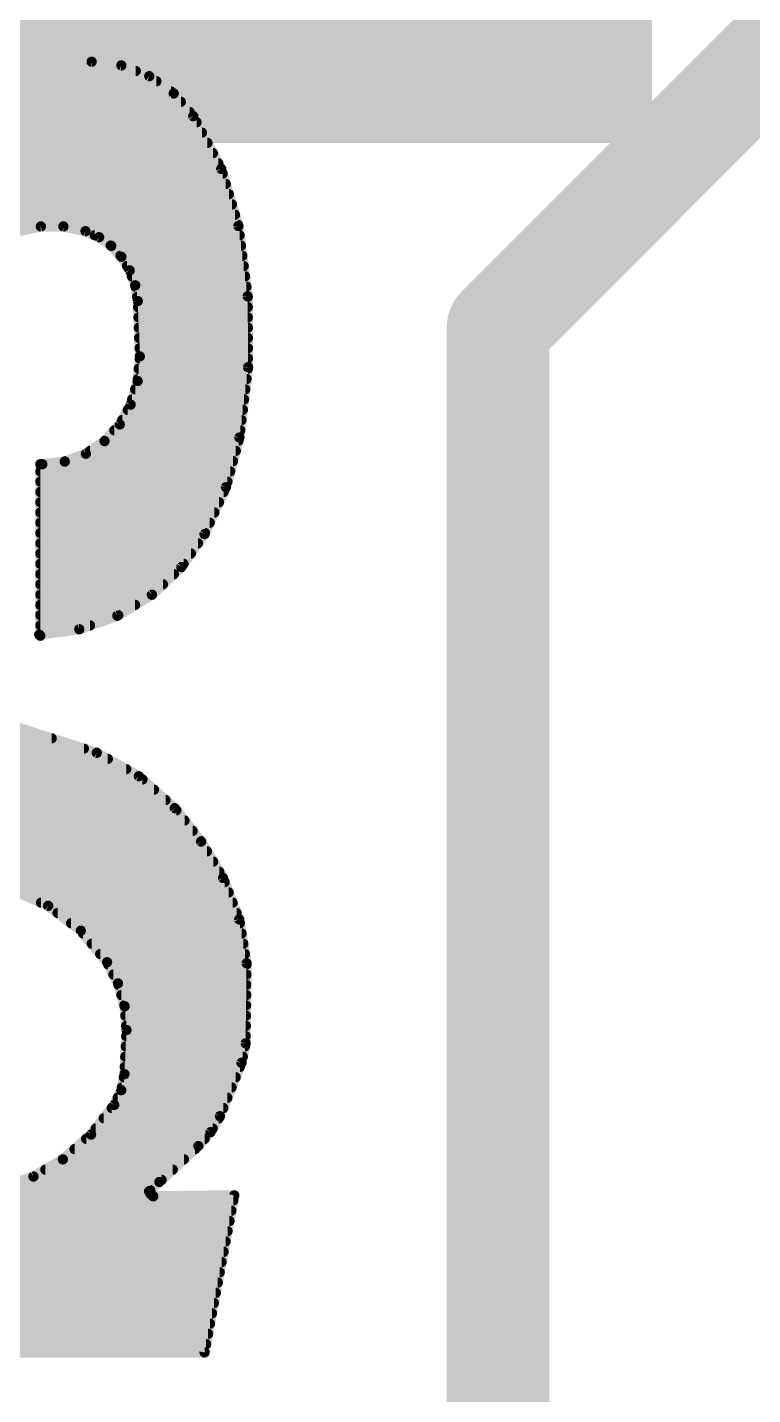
# Model space of a CAD drawing. Extents: x 0 to 108, y -13 to 32.
# Drawn here: x 15.345 to 17.14, y 7.267 to 10.649 of the extents above; entities that cross this region are included whole.
import ezdxf

# ---------------------------------------------------------------- set-up
doc = ezdxf.new("R2010")
doc.units = 0
for name, color, linetype in [('1', 12, 'CONTINUOUS'), ('16', 132, 'CONTINUOUS'), ('22', 40, 'CONTINUOUS'), ('29', 253, 'CONTINUOUS'), ('31', 253, 'CONTINUOUS'), ('51', 53, 'CONTINUOUS')]:
    doc.layers.add(name, color=color, linetype=linetype)

# ---------------------------------------------------------------- blocks, each defined once
blk = doc.blocks.new('RECT')
blk.add_solid([(-0.5, -0.5), (0.5, -0.5), (-0.5, 0.5), (0.5, 0.5)])

msp = doc.modelspace()

# ---------------------------------------------------------------- linework, layer by layer
at = {"layer": '16', "const_width": 0.254}
for points in [[(16.51, 9.906), (18.923, 12.319)], [(16.51, 1.27), (16.51, 9.906)]]:
    msp.add_lwpolyline(points, dxfattribs=at)
at = {"layer": '16', "const_width": 0.127}
for points in [[(16.5735, 9.906, 1), (16.4465, 9.906)], [(16.4651, 9.9509, 1), (16.5549, 9.8611)]]:
    msp.add_lwpolyline(points, format="xyb", dxfattribs=at)
at = {"layer": '22', "const_width": 0.0254}
for points in [[(15.0216, 10.5639), (15.5042, 10.5639)], [(15.0216, 10.541), (15.6134, 10.541)], [(15.5042, 10.5639), (15.5777, 10.5548)], [(15.5777, 10.5548), (15.6468, 10.5281)], [(15.0216, 10.5156), (15.6645, 10.5156)], [(15.6468, 10.5281), (15.7073, 10.4854)], [(15.0216, 10.4902), (15.7005, 10.4902)], [(15.7073, 10.4854), (15.7556, 10.4292)], [(15.0216, 10.4648), (15.725, 10.4648)], [(15.0216, 10.4394), (15.7468, 10.4394)], [(15.0216, 10.414), (15.7637, 10.414)], [(15.7556, 10.4292), (15.8249, 10.2989)], [(15.0216, 10.3886), (15.7772, 10.3886)], [(15.0216, 10.3632), (15.7907, 10.3632)], [(15.0216, 10.3378), (15.8042, 10.3378)], [(15.0216, 10.3124), (15.8177, 10.3124)], [(15.0216, 10.287), (15.8285, 10.287)], [(15.8249, 10.2989), (15.8674, 10.1575)], [(15.0216, 10.2616), (15.8361, 10.2616)], [(15.0216, 10.2362), (15.8437, 10.2362)], [(15.0216, 10.2108), (15.8514, 10.2108)], [(15.0216, 10.1854), (15.859, 10.1854)], [(15.0216, 10.16), (15.8666, 10.16)], [(15.3784, 10.1565), (15.3238, 10.1448)], [(15.4343, 10.1565), (15.3784, 10.1565)], [(15.4889, 10.1448), (15.4343, 10.1565)], [(15.5227, 10.1298), (15.4889, 10.1448)], [(15.5119, 10.1346), (15.8704, 10.1346)], [(15.8674, 10.1575), (15.8904, 9.9836)], [(15.5527, 10.1084), (15.5227, 10.1298)], [(15.5515, 10.1092), (15.8738, 10.1092)], [(15.5778, 10.0813), (15.5527, 10.1084)], [(15.5755, 10.0838), (15.8771, 10.0838)], [(15.5984, 10.0477), (15.5778, 10.0813)], [(15.5918, 10.0584), (15.8805, 10.0584)], [(15.6121, 10.0108), (15.5984, 10.0477)], [(15.6038, 10.033), (15.8839, 10.033)], [(15.6185, 9.972), (15.6121, 10.0108)], [(15.6126, 10.0076), (15.8872, 10.0076)], [(15.6168, 9.9822), (15.8904, 9.9822)], [(15.6235, 9.8349), (15.6185, 9.972)], [(15.8904, 9.9836), (15.8912, 9.8083)], [(15.6191, 9.9568), (15.8905, 9.9568)], [(15.62, 9.9314), (15.8906, 9.9314)], [(15.6209, 9.906), (15.8908, 9.906)], [(15.6218, 9.8806), (15.8909, 9.8806)], [(15.618, 9.7741), (15.6235, 9.8349)], [(15.6228, 9.8552), (15.891, 9.8552)], [(15.6207, 9.8044), (15.8908, 9.8044)], [(15.623, 9.8298), (15.8911, 9.8298)], [(15.8912, 9.8083), (15.8699, 9.6342)], [(15.6007, 9.7155), (15.618, 9.7741)], [(15.6184, 9.779), (15.8876, 9.779)], [(15.6119, 9.7536), (15.8845, 9.7536)], [(15.5738, 9.6666), (15.6007, 9.7155)], [(15.5937, 9.7028), (15.8783, 9.7028)], [(15.6044, 9.7282), (15.8814, 9.7282)], [(15.5362, 9.6254), (15.5738, 9.6666)], [(15.5798, 9.6774), (15.8752, 9.6774)], [(15.5605, 9.652), (15.8721, 9.652)], [(15.8699, 9.6342), (15.8365, 9.5113)], [(15.4376, 9.5748), (15.4899, 9.5942)], [(15.4899, 9.5942), (15.5362, 9.6254)], [(15.5003, 9.6012), (15.8609, 9.6012)], [(15.5373, 9.6266), (15.8678, 9.6266)], [(15.3772, 9.144), (15.3772, 9.5682)], [(15.3772, 9.5682), (15.3822, 9.5682)], [(15.3822, 9.5682), (15.4376, 9.5748)], [(15.4404, 9.5758), (15.854, 9.5758)], [(15.3772, 9.5504), (15.8471, 9.5504)], [(15.3772, 9.525), (15.8402, 9.525)], [(15.3772, 9.4996), (15.8311, 9.4996)], [(15.8365, 9.5113), (15.7836, 9.3955)], [(15.3772, 9.4742), (15.8195, 9.4742)], [(15.3772, 9.4488), (15.8079, 9.4488)], [(15.3772, 9.4234), (15.7963, 9.4234)], [(15.3772, 9.398), (15.7847, 9.398)], [(15.7836, 9.3955), (15.7261, 9.3137)], [(15.3772, 9.3726), (15.7675, 9.3726)], [(15.3772, 9.3472), (15.7497, 9.3472)], [(15.3772, 9.3218), (15.7318, 9.3218)], [(15.3772, 9.2964), (15.7076, 9.2964)], [(15.7261, 9.3137), (15.6532, 9.2454)], [(15.3772, 9.271), (15.6805, 9.271)], [(15.3772, 9.2456), (15.6534, 9.2456)], [(15.6532, 9.2454), (15.5678, 9.1934)], [(15.3772, 9.2202), (15.6118, 9.2202)], [(15.3772, 9.1948), (15.57, 9.1948)], [(15.5678, 9.1934), (15.4736, 9.16)], [(15.4736, 9.16), (15.3746, 9.1465)], [(15.3772, 9.1694), (15.5001, 9.1694)], [(15.3746, 9.1465), (15.3772, 9.144)], [(15.5169, 8.8544), (15.3056, 8.9218)], [(14.689, 8.89), (15.4053, 8.89)], [(14.6296, 8.8646), (15.4849, 8.8646)], [(15.6209, 8.7964), (15.5169, 8.8544)], [(14.5793, 8.8392), (15.5442, 8.8392)], [(14.5013, 8.7884), (15.6299, 8.7884)], [(14.5403, 8.8138), (15.5897, 8.8138)], [(15.7099, 8.7173), (15.6209, 8.7964)], [(14.467, 8.763), (15.6585, 8.763)], [(14.4398, 8.7376), (15.6871, 8.7376)], [(15.7752, 8.6348), (15.7099, 8.7173)], [(14.3916, 8.6868), (15.7341, 8.6868)], [(14.4125, 8.7122), (15.7139, 8.7122)], [(14.3723, 8.6614), (15.7542, 8.6614)], [(14.353, 8.636), (15.7743, 8.636)], [(15.8293, 8.5446), (15.7752, 8.6348)], [(14.3252, 8.5852), (15.805, 8.5852)], [(14.3384, 8.6106), (15.7897, 8.6106)], [(14.312, 8.5598), (15.8202, 8.5598)], [(15.2171, 8.5344), (15.8333, 8.5344)], [(15.304, 8.5174), (15.3966, 8.4758)], [(15.8693, 8.4422), (15.8293, 8.5446)], [(15.3226, 8.509), (15.8432, 8.509)], [(15.3792, 8.4836), (15.8531, 8.4836)], [(15.3966, 8.4758), (15.4774, 8.4144)], [(15.4198, 8.4582), (15.8631, 8.4582)], [(15.4532, 8.4328), (15.8709, 8.4328)], [(15.4774, 8.4144), (15.5423, 8.3363)], [(15.8877, 8.3337), (15.8693, 8.4422)], [(15.4832, 8.4074), (15.8752, 8.4074)], [(15.5043, 8.382), (15.8795, 8.382)], [(15.5254, 8.3566), (15.8838, 8.3566)], [(15.5423, 8.3363), (15.5695, 8.284)], [(15.545, 8.3312), (15.8877, 8.3312)], [(15.8852, 8.1356), (15.8877, 8.3337)], [(15.5581, 8.3058), (15.8873, 8.3058)], [(15.5695, 8.284), (15.5858, 8.2274)], [(15.5705, 8.2804), (15.887, 8.2804)], [(15.5778, 8.255), (15.8867, 8.255)], [(15.5851, 8.2296), (15.8864, 8.2296)], [(15.5858, 8.2274), (15.5905, 8.1686)], [(15.5876, 8.2042), (15.8861, 8.2042)], [(15.5897, 8.1788), (15.8857, 8.1788)], [(15.5905, 8.1686), (15.5854, 8.0594)], [(15.5898, 8.1534), (15.8854, 8.1534)], [(15.5886, 8.128), (15.8836, 8.128)], [(15.875, 8.0874), (15.8852, 8.1356)], [(15.5862, 8.0772), (15.8709, 8.0772)], [(15.5874, 8.1026), (15.8782, 8.1026)], [(15.8217, 7.9553), (15.875, 8.0874)], [(15.5854, 8.0594), (15.5775, 8.0197)], [(15.5839, 8.0518), (15.8606, 8.0518)], [(15.5775, 8.0197), (15.56, 7.9832)], [(15.5788, 8.0264), (15.8504, 8.0264)], [(15.56, 7.9832), (15.5028, 7.91)], [(15.5541, 7.9756), (15.8299, 7.9756)], [(15.5685, 8.001), (15.8401, 8.001)], [(15.5342, 7.9502), (15.8187, 7.9502)], [(15.7984, 7.916), (15.8217, 7.9553)], [(15.5028, 7.91), (15.433, 7.8486)], [(15.5144, 7.9248), (15.8037, 7.9248)], [(15.7683, 7.8816), (15.7984, 7.916)], [(15.4619, 7.874), (15.7601, 7.874)], [(15.4908, 7.8994), (15.7839, 7.8994)], [(15.6718, 7.7927), (15.7683, 7.8816)], [(15.433, 7.8486), (15.3602, 7.806)], [(15.433, 7.8486), (15.7325, 7.8486)], [(15.3602, 7.806), (15.2804, 7.7786)], [(15.3896, 7.8232), (15.7049, 7.8232)], [(15.2346, 7.7724), (15.6492, 7.7724)], [(15.3363, 7.7978), (15.6773, 7.7978)], [(15.6464, 7.7699), (15.6718, 7.7927)], [(15.6489, 7.7648), (15.6464, 7.7699)], [(13.3872, 7.747), (15.8548, 7.747)], [(15.6566, 7.7572), (15.6489, 7.7648)], [(15.8572, 7.7597), (15.6566, 7.7572)], [(15.7836, 7.3711), (15.8572, 7.7597)], [(13.4101, 7.7216), (15.85, 7.7216)], [(13.433, 7.6962), (15.8452, 7.6962)], [(13.4559, 7.6708), (15.8404, 7.6708)], [(13.4788, 7.6454), (15.8356, 7.6454)], [(13.5017, 7.62), (15.8307, 7.62)], [(13.5246, 7.5946), (15.8259, 7.5946)], [(13.5475, 7.5692), (15.8211, 7.5692)], [(13.5704, 7.5438), (15.8163, 7.5438)], [(13.5933, 7.5184), (15.8115, 7.5184)], [(13.6163, 7.493), (15.8067, 7.493)], [(13.6392, 7.4676), (15.8019, 7.4676)], [(13.6621, 7.4422), (15.7971, 7.4422)], [(13.685, 7.4168), (15.7923, 7.4168)], [(13.7079, 7.3914), (15.7874, 7.3914)], [(13.7262, 7.3711), (15.7836, 7.3711)]]:
    msp.add_lwpolyline(points, dxfattribs=at)
at = {"layer": '22', "const_width": 0.0127}
for points in [[(15.505, 10.5702, 1), (15.5034, 10.5576)], [(15.5042, 10.5576, 1), (15.5042, 10.5702)], [(15.58, 10.5607, 1), (15.5754, 10.5489)], [(15.5769, 10.5485, 1), (15.5785, 10.5611)], [(15.6134, 10.5347, 1), (15.6134, 10.5473)], [(15.6505, 10.5333, 1), (15.6431, 10.5229)], [(15.6445, 10.5222, 1), (15.6491, 10.534)], [(15.6645, 10.5093, 1), (15.6645, 10.522)], [(15.7005, 10.4839, 1), (15.7005, 10.4965)], [(15.7121, 10.4895, 1), (15.7025, 10.4812)], [(15.7036, 10.4802, 1), (15.711, 10.4906)], [(15.725, 10.4585, 1), (15.725, 10.4711)], [(15.7468, 10.4331, 1), (15.7468, 10.4458)], [(15.7612, 10.4322, 1), (15.75, 10.4262)], [(15.7508, 10.4251, 1), (15.7604, 10.4333)], [(15.7637, 10.4077, 1), (15.7637, 10.4203)], [(15.7772, 10.3823, 1), (15.7772, 10.3949)], [(15.7907, 10.3569, 1), (15.7907, 10.3696)], [(15.8042, 10.3315, 1), (15.8042, 10.3441)], [(15.8177, 10.3061, 1), (15.8177, 10.3187)], [(15.831, 10.3007, 1), (15.8188, 10.297)], [(15.8193, 10.2959, 1), (15.8305, 10.3019)], [(15.8285, 10.2807, 1), (15.8285, 10.2934)], [(15.8361, 10.2553, 1), (15.8361, 10.2679)], [(15.8437, 10.2299, 1), (15.8437, 10.2425)], [(15.8514, 10.2045, 1), (15.8514, 10.2172)], [(15.859, 10.1791, 1), (15.859, 10.1918)], [(15.3784, 10.1628, 1), (15.3784, 10.1501)], [(15.3797, 10.1503, 1), (15.3771, 10.1627)], [(15.4356, 10.1627, 1), (15.433, 10.1503)], [(15.4343, 10.1501, 1), (15.4343, 10.1628)], [(15.4915, 10.1506, 1), (15.4863, 10.139)], [(15.4876, 10.1386, 1), (15.4902, 10.151)], [(15.5119, 10.141, 1), (15.5119, 10.1283)], [(15.8737, 10.1583, 1), (15.8611, 10.1567)], [(15.8613, 10.1557, 1), (15.8735, 10.1593)], [(15.8666, 10.1537, 1), (15.8666, 10.1663)], [(15.8704, 10.1283, 1), (15.8704, 10.141)], [(15.5263, 10.135, 1), (15.519, 10.1247)], [(15.5201, 10.124, 1), (15.5252, 10.1356)], [(15.5515, 10.1156, 1), (15.5515, 10.1029)], [(15.5574, 10.1127, 1), (15.548, 10.1041)], [(15.549, 10.1032, 1), (15.5564, 10.1135)], [(15.8738, 10.1029, 1), (15.8738, 10.1156)], [(15.5755, 10.0901, 1), (15.5755, 10.0775)], [(15.5832, 10.0846, 1), (15.5724, 10.078)], [(15.5731, 10.077, 1), (15.5825, 10.0856)], [(15.8771, 10.0775, 1), (15.8771, 10.0901)], [(15.5918, 10.0648, 1), (15.5918, 10.0521)], [(15.6043, 10.0499, 1), (15.5924, 10.0455)], [(15.5929, 10.0444, 1), (15.6038, 10.051)], [(15.8805, 10.0521, 1), (15.8805, 10.0648)], [(15.6038, 10.0394, 1), (15.6038, 10.0267)], [(15.6184, 10.0119, 1), (15.6058, 10.0098)], [(15.6061, 10.0086, 1), (15.618, 10.0131)], [(15.6126, 10.0139, 1), (15.6126, 10.0013)], [(15.8839, 10.0267, 1), (15.8839, 10.0394)], [(15.8872, 10.0013, 1), (15.8872, 10.0139)], [(15.6168, 9.9886, 1), (15.6168, 9.9759)], [(15.6248, 9.9722, 1), (15.6122, 9.9718)], [(15.6122, 9.971, 1), (15.6248, 9.973)], [(15.8967, 9.9837, 1), (15.884, 9.9836)], [(15.8841, 9.9828, 1), (15.8967, 9.9845)], [(15.8904, 9.9759, 1), (15.8904, 9.9886)], [(15.6191, 9.9632, 1), (15.6191, 9.9505)], [(15.8905, 9.9505, 1), (15.8905, 9.9632)], [(15.62, 9.9377, 1), (15.62, 9.9251)], [(15.6209, 9.9123, 1), (15.6209, 9.8997)], [(15.8906, 9.9251, 1), (15.8906, 9.9377)], [(15.8908, 9.8997, 1), (15.8908, 9.9123)], [(15.6218, 9.887, 1), (15.6218, 9.8743)], [(15.8909, 9.8743, 1), (15.8909, 9.887)], [(15.6228, 9.8615, 1), (15.6228, 9.8489)], [(15.6298, 9.8343, 1), (15.6172, 9.8355)], [(15.891, 9.8489, 1), (15.891, 9.8615)], [(15.6207, 9.8108, 1), (15.6207, 9.7981)], [(15.623, 9.8361, 1), (15.623, 9.8235)], [(15.6172, 9.8347, 1), (15.6298, 9.8351)], [(15.8849, 9.8082, 1), (15.8976, 9.8083)], [(15.8975, 9.8075, 1), (15.8849, 9.809)], [(15.8908, 9.7981, 1), (15.8908, 9.8108)], [(15.8911, 9.8235, 1), (15.8911, 9.8361)], [(15.6116, 9.7747, 1), (15.6243, 9.7735)], [(15.624, 9.7723, 1), (15.6119, 9.7759)], [(15.6184, 9.7853, 1), (15.6184, 9.7727)], [(15.8876, 9.7727, 1), (15.8876, 9.7853)], [(15.6119, 9.7599, 1), (15.6119, 9.7473)], [(15.8845, 9.7473, 1), (15.8845, 9.7599)], [(15.5937, 9.7091, 1), (15.5937, 9.6965)], [(15.5946, 9.7173, 1), (15.6068, 9.7137)], [(15.6063, 9.7124, 1), (15.5951, 9.7186)], [(15.6044, 9.7346, 1), (15.6044, 9.7219)], [(15.8783, 9.6965, 1), (15.8783, 9.7091)], [(15.8814, 9.7219, 1), (15.8814, 9.7346)], [(15.5683, 9.6697, 1), (15.5794, 9.6635)], [(15.5785, 9.6623, 1), (15.5691, 9.6709)], [(15.5798, 9.6837, 1), (15.5798, 9.6711)], [(15.8752, 9.6711, 1), (15.8752, 9.6837)], [(15.5605, 9.6584, 1), (15.5605, 9.6457)], [(15.8636, 9.635, 1), (15.8762, 9.6334)], [(15.876, 9.6325, 1), (15.8638, 9.6359)], [(15.8721, 9.6457, 1), (15.8721, 9.6584)], [(15.4921, 9.5883, 1), (15.4877, 9.6002)], [(15.5003, 9.6075, 1), (15.5003, 9.5949)], [(15.5315, 9.6297, 1), (15.5409, 9.6211)], [(15.5373, 9.6329, 1), (15.5373, 9.6203)], [(15.5397, 9.6201, 1), (15.5326, 9.6307)], [(15.8609, 9.5949, 1), (15.8609, 9.6075)], [(15.8678, 9.6203, 1), (15.8678, 9.6329)], [(15.3772, 9.5746, 1), (15.3772, 9.5619)], [(15.3835, 9.5682, 1), (15.3709, 9.5682)], [(15.3815, 9.5745, 1), (15.3829, 9.5619)], [(15.3822, 9.5619, 1), (15.3822, 9.5746)], [(15.4354, 9.5807, 1), (15.4398, 9.5688)], [(15.4404, 9.5822, 1), (15.4404, 9.5695)], [(15.4384, 9.5685, 1), (15.4369, 9.5811)], [(15.4864, 9.5995, 1), (15.4935, 9.5889)], [(15.854, 9.5695, 1), (15.854, 9.5822)], [(15.3772, 9.5567, 1), (15.3772, 9.5441)], [(15.8471, 9.5441, 1), (15.8471, 9.5567)], [(15.3772, 9.506, 1), (15.3772, 9.4933)], [(15.3772, 9.5313, 1), (15.3772, 9.5187)], [(15.8304, 9.513, 1), (15.8426, 9.5097)], [(15.8423, 9.5087, 1), (15.8307, 9.514)], [(15.8311, 9.4933, 1), (15.8311, 9.506)], [(15.8402, 9.5187, 1), (15.8402, 9.5313)], [(15.3772, 9.4805, 1), (15.3772, 9.4679)], [(15.8195, 9.4679, 1), (15.8195, 9.4805)], [(15.3772, 9.4551, 1), (15.3772, 9.4425)], [(15.8079, 9.4425, 1), (15.8079, 9.4551)], [(15.3772, 9.4298, 1), (15.3772, 9.4171)], [(15.3772, 9.4043, 1), (15.3772, 9.3917)], [(15.7778, 9.3981, 1), (15.7894, 9.3929)], [(15.7888, 9.3918, 1), (15.7784, 9.3992)], [(15.7847, 9.3917, 1), (15.7847, 9.4043)], [(15.7963, 9.4171, 1), (15.7963, 9.4298)], [(15.3772, 9.3789, 1), (15.3772, 9.3663)], [(15.7675, 9.3663, 1), (15.7675, 9.3789)], [(15.3772, 9.3536, 1), (15.3772, 9.3409)], [(15.7497, 9.3409, 1), (15.7497, 9.3536)], [(15.3772, 9.3281, 1), (15.3772, 9.3155)], [(15.3772, 9.3027, 1), (15.3772, 9.2901)], [(15.7076, 9.2901, 1), (15.7076, 9.3027)], [(15.7209, 9.3174, 1), (15.7313, 9.3101)], [(15.7305, 9.3091, 1), (15.7218, 9.3184)], [(15.7318, 9.3155, 1), (15.7318, 9.3281)], [(15.3772, 9.2774, 1), (15.3772, 9.2647)], [(15.6805, 9.2647, 1), (15.6805, 9.2774)], [(15.3772, 9.2519, 1), (15.3772, 9.2393)], [(15.6488, 9.25, 1), (15.6575, 9.2408)], [(15.6565, 9.24, 1), (15.6499, 9.2508)], [(15.6534, 9.2393, 1), (15.6534, 9.2519)], [(15.3772, 9.2012, 1), (15.3772, 9.1885)], [(15.3772, 9.2265, 1), (15.3772, 9.2139)], [(15.5645, 9.1989, 1), (15.5711, 9.188)], [(15.5699, 9.1875, 1), (15.5657, 9.1994)], [(15.57, 9.1885, 1), (15.57, 9.2012)], [(15.6118, 9.2139, 1), (15.6118, 9.2265)], [(15.3772, 9.1758, 1), (15.3772, 9.1631)], [(15.4715, 9.166, 1), (15.4758, 9.154)], [(15.4745, 9.1537, 1), (15.4728, 9.1663)], [(15.5001, 9.1631, 1), (15.5001, 9.1758)], [(15.379, 9.1511, 1), (15.3702, 9.1419)], [(15.3737, 9.1528, 1), (15.3755, 9.1402)], [(15.3709, 9.144, 1), (15.3835, 9.144)], [(15.3728, 9.1394, 1), (15.3816, 9.1486)], [(15.4053, 8.8837, 1), (15.4053, 8.8963)], [(15.4849, 8.8583, 1), (15.4849, 8.871)], [(15.52, 8.8599, 1), (15.5138, 8.8489)], [(15.515, 8.8484, 1), (15.5188, 8.8604)], [(15.5442, 8.8329, 1), (15.5442, 8.8455)], [(15.5897, 8.8075, 1), (15.5897, 8.8201)], [(15.6251, 8.8012, 1), (15.6167, 8.7917)], [(15.6178, 8.7909, 1), (15.624, 8.802)], [(15.6299, 8.7821, 1), (15.6299, 8.7948)], [(15.6585, 8.7567, 1), (15.6585, 8.7693)], [(15.6871, 8.7313, 1), (15.6871, 8.7439)], [(15.7149, 8.7212, 1), (15.7049, 8.7134)], [(15.7057, 8.7126, 1), (15.7141, 8.722)], [(15.7139, 8.7059, 1), (15.7139, 8.7186)], [(15.7341, 8.6805, 1), (15.7341, 8.6931)], [(15.7542, 8.6551, 1), (15.7542, 8.6677)], [(15.7807, 8.6381, 1), (15.7698, 8.6316)], [(15.7702, 8.6309, 1), (15.7802, 8.6388)], [(15.7743, 8.6297, 1), (15.7743, 8.6424)], [(15.7897, 8.6043, 1), (15.7897, 8.6169)], [(15.805, 8.5789, 1), (15.805, 8.5915)], [(15.8202, 8.5535, 1), (15.8202, 8.5662)], [(15.8352, 8.5469, 1), (15.8234, 8.5423)], [(15.8239, 8.5413, 1), (15.8347, 8.5479)], [(15.8333, 8.5281, 1), (15.8333, 8.5407)], [(15.3792, 8.49, 1), (15.3792, 8.4773)], [(15.8432, 8.5027, 1), (15.8432, 8.5153)], [(15.8531, 8.4773, 1), (15.8531, 8.49)], [(15.4005, 8.4809, 1), (15.3928, 8.4707)], [(15.394, 8.47, 1), (15.3992, 8.4816)], [(15.4198, 8.4645, 1), (15.4198, 8.4519)], [(15.8631, 8.4519, 1), (15.8631, 8.4645)], [(15.4532, 8.4391, 1), (15.4532, 8.4265)], [(15.4823, 8.4184, 1), (15.4726, 8.4103)], [(15.4736, 8.4093, 1), (15.4813, 8.4194)], [(15.8756, 8.4432, 1), (15.8631, 8.4411)], [(15.8634, 8.4398, 1), (15.8753, 8.4445)], [(15.8709, 8.4265, 1), (15.8709, 8.4391)], [(15.4832, 8.4138, 1), (15.4832, 8.4011)], [(15.5043, 8.3883, 1), (15.5043, 8.3757)], [(15.8752, 8.4011, 1), (15.8752, 8.4138)], [(15.8795, 8.3757, 1), (15.8795, 8.3883)], [(15.5254, 8.3629, 1), (15.5254, 8.3503)], [(15.8838, 8.3503, 1), (15.8838, 8.3629)], [(15.5479, 8.3392, 1), (15.5367, 8.3334)], [(15.5374, 8.3322, 1), (15.5472, 8.3404)], [(15.545, 8.3376, 1), (15.545, 8.3249)], [(15.894, 8.3336, 1), (15.8814, 8.3338)], [(15.8814, 8.3326, 1), (15.894, 8.3348)], [(15.8877, 8.3249, 1), (15.8877, 8.3376)], [(15.5581, 8.3121, 1), (15.5581, 8.2995)], [(15.5756, 8.2858, 1), (15.5634, 8.2822)], [(15.5638, 8.2811, 1), (15.5751, 8.2869)], [(15.5705, 8.2867, 1), (15.5705, 8.2741)], [(15.887, 8.2741, 1), (15.887, 8.2867)], [(15.8873, 8.2995, 1), (15.8873, 8.3121)], [(15.5778, 8.2614, 1), (15.5778, 8.2487)], [(15.8867, 8.2487, 1), (15.8867, 8.2614)], [(15.5851, 8.2359, 1), (15.5851, 8.2233)], [(15.5921, 8.2279, 1), (15.5794, 8.2268)], [(15.5797, 8.2256, 1), (15.5919, 8.2291)], [(15.8864, 8.2233, 1), (15.8864, 8.2359)], [(15.5876, 8.2105, 1), (15.5876, 8.1979)], [(15.5897, 8.1852, 1), (15.5897, 8.1725)], [(15.8857, 8.1725, 1), (15.8857, 8.1852)], [(15.8861, 8.1979, 1), (15.8861, 8.2105)], [(15.5898, 8.1597, 1), (15.5898, 8.1471)], [(15.5968, 8.1683, 1), (15.5842, 8.1689)], [(15.5842, 8.1681, 1), (15.5968, 8.1691)], [(15.8854, 8.1471, 1), (15.8854, 8.1597)], [(15.5886, 8.1343, 1), (15.5886, 8.1217)], [(15.8789, 8.1357, 1), (15.8915, 8.1355)], [(15.8914, 8.1343, 1), (15.879, 8.1369)], [(15.8836, 8.1217, 1), (15.8836, 8.1343)], [(15.5862, 8.0836, 1), (15.5862, 8.0709)], [(15.5874, 8.109, 1), (15.5874, 8.0963)], [(15.8688, 8.0887, 1), (15.8812, 8.0861)], [(15.8809, 8.085, 1), (15.8691, 8.0898)], [(15.8709, 8.0709, 1), (15.8709, 8.0836)], [(15.8782, 8.0963, 1), (15.8782, 8.109)], [(15.5839, 8.0581, 1), (15.5839, 8.0455)], [(15.5791, 8.0597, 1), (15.5917, 8.0591)], [(15.5916, 8.0582, 1), (15.5792, 8.0606)], [(15.8606, 8.0455, 1), (15.8606, 8.0581)], [(15.5712, 8.021, 1), (15.5837, 8.0185)], [(15.5832, 8.017, 1), (15.5717, 8.0225)], [(15.5788, 8.0328, 1), (15.5788, 8.0201)], [(15.8504, 8.0201, 1), (15.8504, 8.0328)], [(15.5541, 7.982, 1), (15.5541, 7.9692)], [(15.5543, 7.9859, 1), (15.5657, 7.9805)], [(15.565, 7.9793, 1), (15.555, 7.9871)], [(15.5685, 8.0074, 1), (15.5685, 7.9947)], [(15.8299, 7.9692, 1), (15.8299, 7.982)], [(15.8401, 7.9947, 1), (15.8401, 8.0074)], [(15.5342, 7.9566, 1), (15.5342, 7.9439)], [(15.8158, 7.9577, 1), (15.8276, 7.9529)], [(15.8272, 7.9521, 1), (15.8162, 7.9585)], [(15.8187, 7.9439, 1), (15.8187, 7.9566)], [(15.4978, 7.9139, 1), (15.5078, 7.906)], [(15.507, 7.9052, 1), (15.4986, 7.9147)], [(15.5144, 7.9312, 1), (15.5144, 7.9184)], [(15.793, 7.9192, 1), (15.8039, 7.9127)], [(15.8032, 7.9118, 1), (15.7937, 7.9201)], [(15.8037, 7.9184, 1), (15.8037, 7.9312)], [(15.4619, 7.8804, 1), (15.4619, 7.8677)], [(15.4908, 7.9058, 1), (15.4908, 7.893)], [(15.7601, 7.8677, 1), (15.7601, 7.8804)], [(15.7635, 7.8858, 1), (15.7731, 7.8774)], [(15.7726, 7.8769, 1), (15.764, 7.8863)], [(15.7839, 7.893, 1), (15.7839, 7.9058)], [(15.433, 7.855, 1), (15.433, 7.8422)], [(15.4288, 7.8534, 1), (15.4372, 7.8438)], [(15.4362, 7.8431, 1), (15.4298, 7.8541)], [(15.7325, 7.8422, 1), (15.7325, 7.855)], [(15.357, 7.8115, 1), (15.3634, 7.8005)], [(15.3622, 7.8, 1), (15.3581, 7.812)], [(15.3896, 7.8296, 1), (15.3896, 7.8168)], [(15.7049, 7.8168, 1), (15.7049, 7.8296)], [(15.6521, 7.7727, 1), (15.6407, 7.7671)], [(15.6422, 7.7746, 1), (15.6506, 7.7652)], [(15.6492, 7.766, 1), (15.6492, 7.7788)], [(15.6675, 7.7974, 1), (15.6761, 7.788)], [(15.676, 7.788, 1), (15.6676, 7.7974)], [(15.6773, 7.7915, 1), (15.6773, 7.8042)], [(15.6534, 7.7693, 1), (15.6444, 7.7603)], [(15.6432, 7.762, 1), (15.6546, 7.7676)], [(15.6565, 7.7635, 1), (15.6567, 7.7509)], [(15.6521, 7.7527, 1), (15.6611, 7.7617)], [(15.8634, 7.7585, 1), (15.851, 7.7609)], [(15.8548, 7.7407, 1), (15.8548, 7.7534)], [(15.8573, 7.7534, 1), (15.8571, 7.766)], [(15.85, 7.7153, 1), (15.85, 7.728)], [(15.8404, 7.6645, 1), (15.8404, 7.6772)], [(15.8452, 7.6898, 1), (15.8452, 7.7026)], [(15.8356, 7.6391, 1), (15.8356, 7.6518)], [(15.8307, 7.6136, 1), (15.8307, 7.6264)], [(15.8211, 7.5629, 1), (15.8211, 7.5756)], [(15.8259, 7.5883, 1), (15.8259, 7.601)], [(15.8163, 7.5374, 1), (15.8163, 7.5502)], [(15.8115, 7.5121, 1), (15.8115, 7.5248)], [(15.8019, 7.4612, 1), (15.8019, 7.474)], [(15.8067, 7.4867, 1), (15.8067, 7.4994)], [(15.7971, 7.4359, 1), (15.7971, 7.4486)], [(15.7923, 7.4104, 1), (15.7923, 7.4232)], [(15.7774, 7.3723, 1), (15.7898, 7.3699)], [(15.7836, 7.3647, 1), (15.7836, 7.3775)], [(15.7874, 7.385, 1), (15.7874, 7.3978)]]:
    msp.add_lwpolyline(points, format="xyb", dxfattribs=at)

# ---------------------------------------------------------------- block references
at = {"layer": '1', "xscale": 0.6604, "yscale": 2.032, "rotation": 270}
msp.add_blockref('RECT', (15.7734, 10.795), dxfattribs=at)
at = {"layer": '29', "xscale": 0.8636, "yscale": 2.2352, "rotation": 270}
msp.add_blockref('RECT', (15.7734, 10.795), dxfattribs=at)
at = {"layer": '31', "xscale": 0.6604, "yscale": 2.032, "rotation": 270}
msp.add_blockref('RECT', (15.7734, 10.795), dxfattribs=at)
at = {"layer": '51', "xscale": 0.508, "yscale": 1.143, "rotation": 270}
msp.add_blockref('RECT', (15.2273, 10.795), dxfattribs=at)

doc.saveas('drawing.dxf')
